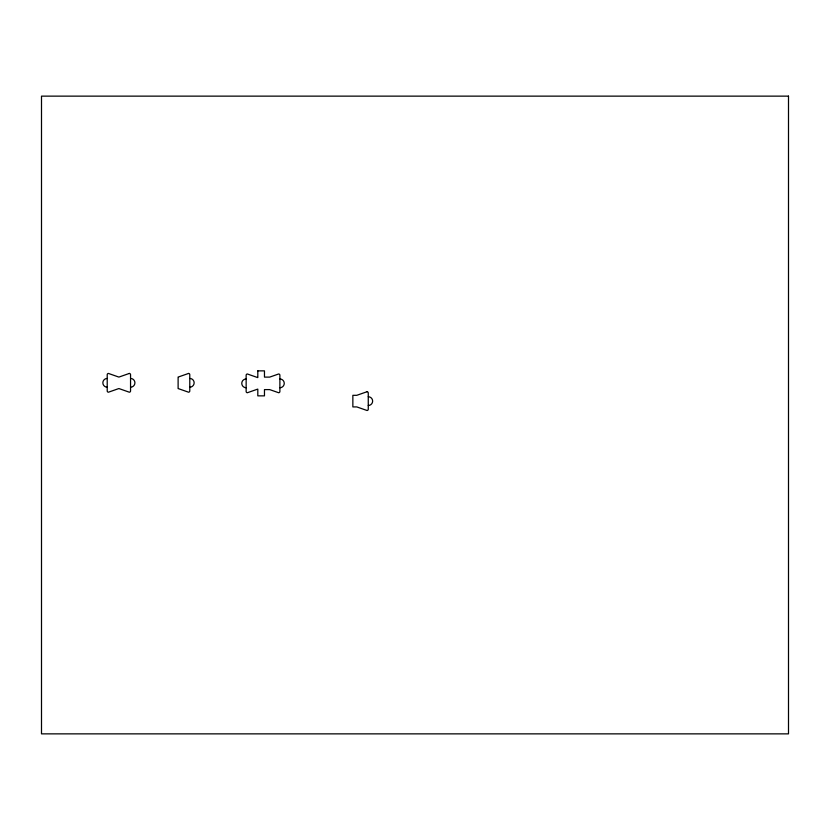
<?xml version="1.0" encoding="UTF-8"?>
<svg xmlns="http://www.w3.org/2000/svg" width="830" height="830" viewBox="0 0 830 830"><rect width="100%" height="100%" fill="white"/><g stroke="black" fill="none" stroke-linecap="round" stroke-linejoin="round"><path stroke-width="1.25" d="M368.261 396.74A4.378 4.378 0 0 1 372.639 401.118A4.378 4.378 0 0 1 368.261 405.486M189.78 378.449A4.378 4.378 0 0 1 194.147 382.817A4.378 4.378 0 0 1 189.78 387.195M246.147 387.735A4.378 4.378 0 0 1 241.769 383.356A4.378 4.378 0 0 1 246.147 378.978M279.886 378.978A4.378 4.378 0 0 1 284.254 383.356A4.378 4.378 0 0 1 279.886 387.735M130.549 378.449A4.378 4.378 0 0 1 134.917 382.817A4.378 4.378 0 0 1 130.549 387.195M107.215 387.195A4.378 4.378 0 0 1 102.847 382.817A4.378 4.378 0 0 1 107.215 378.449M257.808 370.865L257.808 377.557A1.245 1.245 0 0 1 257.445 377.505L247.392 373.988A1.245 1.245 0 0 0 246.147 375.233L246.147 391.48A1.245 1.245 0 0 0 247.392 392.725L257.445 389.208A1.245 1.245 0 0 1 257.808 389.156L257.808 395.858L264.469 395.858L264.469 389.602L269.698 389.602L278.631 392.725A1.245 1.245 0 0 0 279.886 391.48L279.886 375.233A1.245 1.245 0 0 0 278.631 373.988L269.698 377.111L264.469 377.111L264.469 370.865L257.808 370.865M129.293 373.448L119.24 376.965A1.245 1.245 0 0 1 118.524 376.965L108.471 373.448A1.245 1.245 0 0 0 107.215 374.693L107.215 390.94A1.245 1.245 0 0 0 108.471 392.196L118.524 388.668A1.245 1.245 0 0 1 119.24 388.668L129.293 392.196A1.245 1.245 0 0 0 130.549 390.94L130.549 374.693A1.245 1.245 0 0 0 129.293 373.448M188.524 373.448L178.471 376.965A1.245 1.245 0 0 1 178.118 377.017L178.118 388.616A1.245 1.245 0 0 1 178.471 388.668L188.524 392.196A1.245 1.245 0 0 0 189.78 390.94L189.78 374.693A1.245 1.245 0 0 0 188.524 373.448M367.016 391.739L356.952 395.256A1.245 1.245 0 0 1 356.599 395.319L352.854 395.319L352.854 406.918L356.599 406.918A1.245 1.245 0 0 1 356.952 406.97L367.016 410.487A1.245 1.245 0 0 0 368.261 409.242L368.261 392.995A1.245 1.245 0 0 0 367.016 391.739M788.5 96.135L41.5 96.135L41.5 733.865L788.5 733.865L788.5 96.135"/></g></svg>
